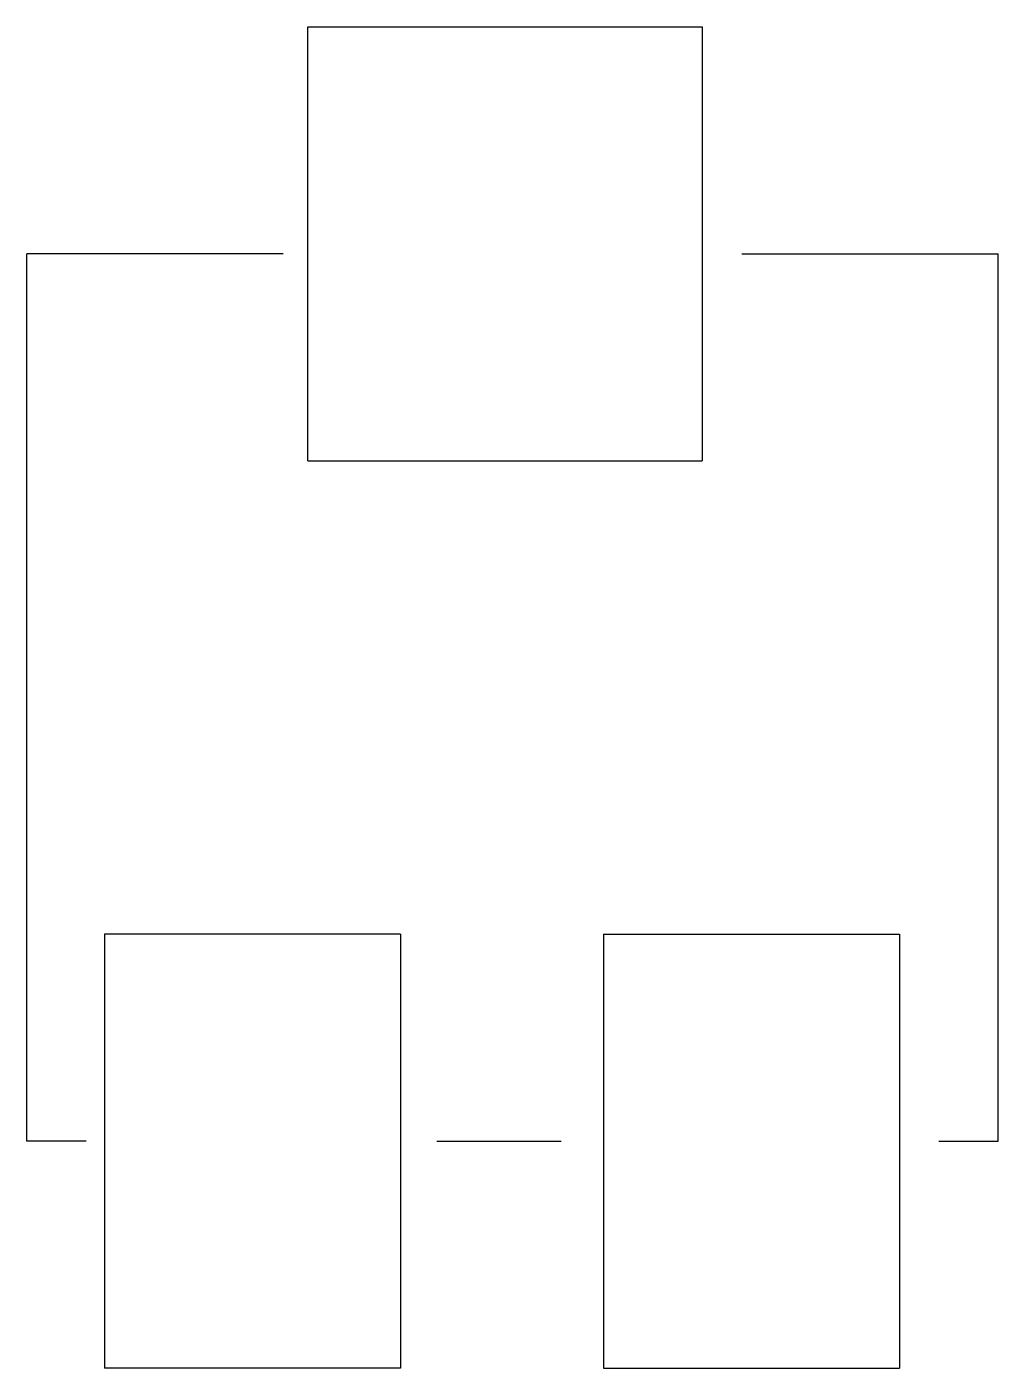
# Model space of a CAD drawing. Header units: millimetres. Extents: x -2.42 to 2.5, y -3.4 to 3.4.
import ezdxf

# ---------------------------------------------------------------- set-up
doc = ezdxf.new("R2010")
doc.units = ezdxf.units.MM

msp = doc.modelspace()

# ---------------------------------------------------------------- linework, layer by layer
for p, q in [((-1, 3.4), (1, 3.4)), ((-1, 1.2), (-1, 3.4)), ((1, 3.4), (1, 1.2)), ((-2.4241, -2.25), (-2.4241, 2.25)), ((-1.1241, 2.25), (-2.4241, 2.25)), ((1.2, 2.25), (2.5, 2.25)), ((2.5, -2.25), (2.5, 2.25)), ((-1, 1.2), (1, 1.2)), ((-0.5299, -1.2), (-2.0299, -1.2)), ((-2.0299, -1.2), (-2.0299, -3.4)), ((-0.5299, -1.2), (-0.5299, -3.4)), ((0.5, -1.2), (0.5, -3.4)), ((0.5, -1.2), (2, -1.2)), ((2, -1.2), (2, -3.4)), ((-2.1241, -2.25), (-2.4241, -2.25)), ((-0.3448, -2.25), (0.2851, -2.25)), ((2.2, -2.25), (2.5, -2.25)), ((-0.5299, -3.4), (-2.0299, -3.4)), ((0.5, -3.4), (2, -3.4))]:
    msp.add_line(p, q)

doc.saveas('drawing.dxf')
